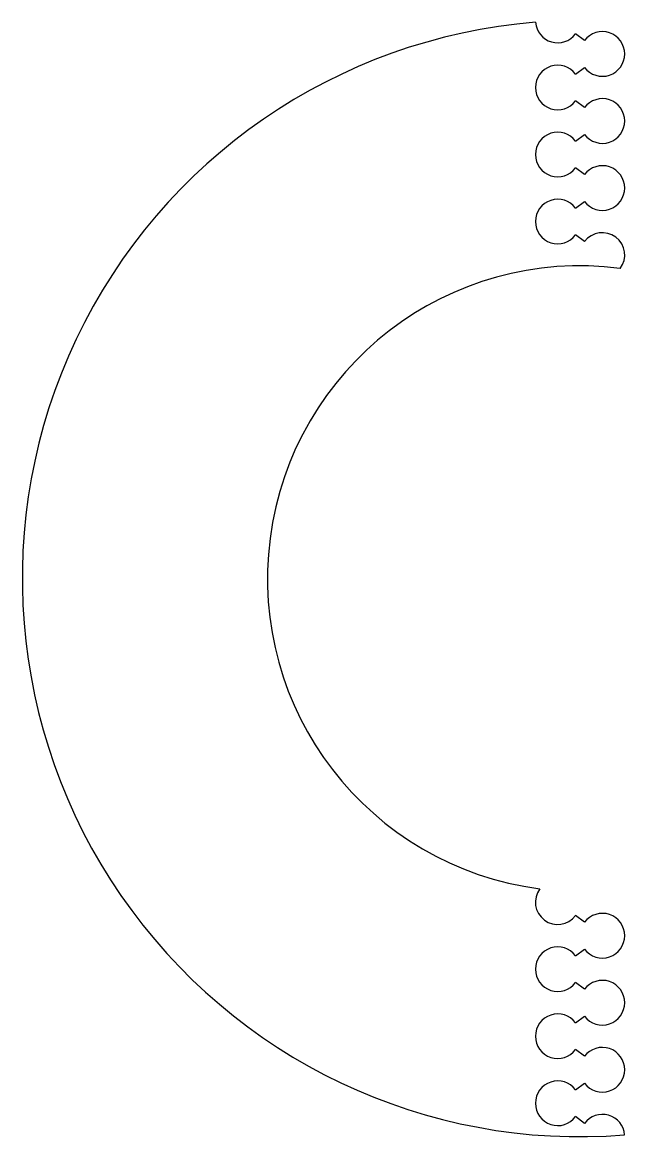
# Model space of a CAD drawing. Header units: millimetres. Extents: x -125 to 10, y -125 to 125.
import ezdxf

# ---------------------------------------------------------------- set-up
doc = ezdxf.new("R2010")
doc.units = ezdxf.units.MM
doc.layers.get('0').update_dxf_attribs({"linetype": 'CONTINUOUS'})

msp = doc.modelspace()

# ---------------------------------------------------------------- linework, layer by layer
for p, q in [((1, 120.41), (-1, 121.91)), ((-1, 112.91), (1, 114.41)), ((1, 105.41), (-1, 106.91)), ((-1, 97.91), (1, 99.41)), ((1, 90.41), (-1, 91.91)), ((-1, 82.91), (1, 84.41)), ((1, 75.41), (-1, 76.91)), ((1, -76.91), (-1, -75.41)), ((-1, -84.41), (1, -82.91)), ((1, -91.91), (-1, -90.41)), ((-1, -99.41), (1, -97.91)), ((1, -106.91), (-1, -105.41)), ((-1, -114.41), (1, -112.91)), ((1, -121.91), (-1, -120.41))]:
    msp.add_line(p, q)
for centre, radius, start, end in [((0, 0), 124.9, 94.5842, 274.5842), ((-5, 124.91), 5, 184.706, 323.1166), ((5, 117.41), 5, -143.1158, 143.1158), ((-5, 109.91), 5, 36.8834, 323.1161), ((5, 102.41), 5, -143.1158, 143.1158), ((-5, 94.91), 5, 36.8834, 323.1166), ((5, 87.41), 5, -143.1158, 143.1154), ((-5, 79.91), 5, 36.8834, 323.1166), ((5, 72.41), 5, -36.7603, 143.1155), ((0, 0), 70, 82.6088, 262.6088), ((-5, -72.41), 5, 143.2397, 323.1155), ((5, -79.91), 5, -143.1166, 143.1166), ((-5, -87.41), 5, 36.8842, 323.1154), ((5, -94.91), 5, -143.1166, 143.1166), ((-5, -102.41), 5, 36.8842, 323.1158), ((5, -109.91), 5, -143.1166, 143.1161), ((-5, -117.41), 5, 36.8842, 323.1158), ((5, -124.91), 5, 4.706, 143.1166)]:
    msp.add_arc(centre, radius, start, end)

doc.saveas('drawing.dxf')
